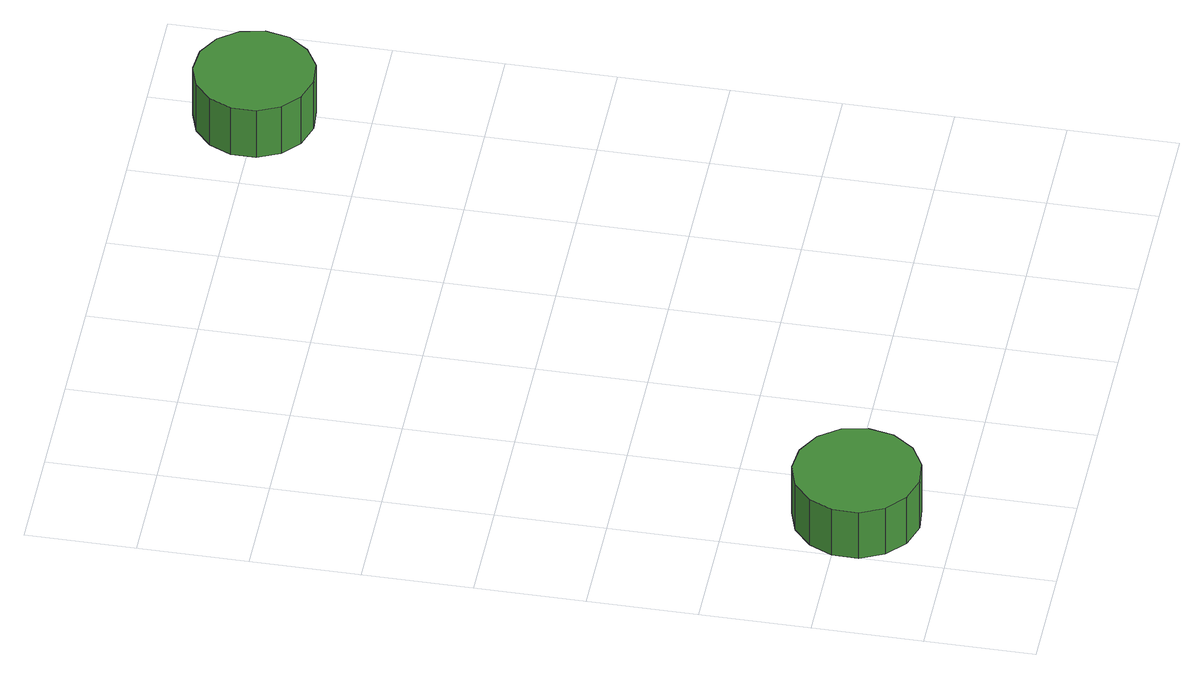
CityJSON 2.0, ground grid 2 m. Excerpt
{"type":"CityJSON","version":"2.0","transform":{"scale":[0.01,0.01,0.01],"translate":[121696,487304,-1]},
"CityObjects":{
"tree1":{"type":"SolitaryVegetationObject","attributes":{"function":"something"},"geometry":[{"type":"MultiSurface","lod":"1","boundaries":[[[0,1,2,3,4,5,6,7,8,9,10,11,12,13,14]],[[15,16,17,18,19,20,21,22,23,24,25,26,27,28,29]],[[0,29,28,1]],[[1,28,27,2]],[[2,27,26,3]],[[3,26,25,4]],[[4,25,24,5]],[[5,24,23,6]],[[6,23,22,7]],[[7,22,21,8]],[[8,21,20,9]],[[9,20,19,10]],[[10,19,18,11]],[[11,18,17,12]],[[12,17,16,13]],[[13,16,15,14]],[[14,15,29,0]]]}]},
"tree2":{"type":"SolitaryVegetationObject","attributes":{"function":"something"},"geometry":[{"type":"MultiSurface","lod":"1","boundaries":[[[30,31,32,33,34,35,36,37,38,39,40,41,42,43,44]],[[45,46,47,48,49,50,51,52,53,54,55,56,57,58,59]],[[30,59,58,31]],[[31,58,57,32]],[[32,57,56,33]],[[33,56,55,34]],[[34,55,54,35]],[[35,54,53,36]],[[36,53,52,37]],[[37,52,51,38]],[[38,51,50,39]],[[39,50,49,40]],[[40,49,48,41]],[[41,48,47,42]],[[42,47,46,43]],[[43,46,45,44]],[[44,45,59,30]]]}]}
},
"vertices":[
[227,176,164],[218,223,164],[190,261,164],[148,285,164],[101,290,164],[56,275,164],[21,243,164],[1,200,164],[1,152,164],[21,109,164],[56,77,164],[101,62,164],[148,67,164],[190,91,164],[218,130,164],[218,130,59],[190,91,59],[148,67,59],[101,62,59],[56,77,59],[21,109,59],[1,152,59],[1,200,59],[21,243,59],[56,275,59],[101,290,59],[148,285,59],[190,261,59],[218,223,59],[227,176,59],
[1088,1405,167],[1079,1450,167],[1052,1486,167],[1013,1509,167],[968,1513,167],[925,1499,167],[892,1469,167],[873,1428,167],[873,1383,167],[892,1342,167],[925,1312,167],[968,1298,167],[1013,1302,167],[1052,1325,167],[1079,1361,167],[1079,1361,60],[1052,1325,60],[1013,1302,60],[968,1298,60],[925,1312,60],[892,1342,60],[873,1383,60],[873,1428,60],[892,1469,60],[925,1499,60],[968,1513,60],[1013,1509,60],[1052,1486,60],[1079,1450,60],[1088,1405,60]
]}
